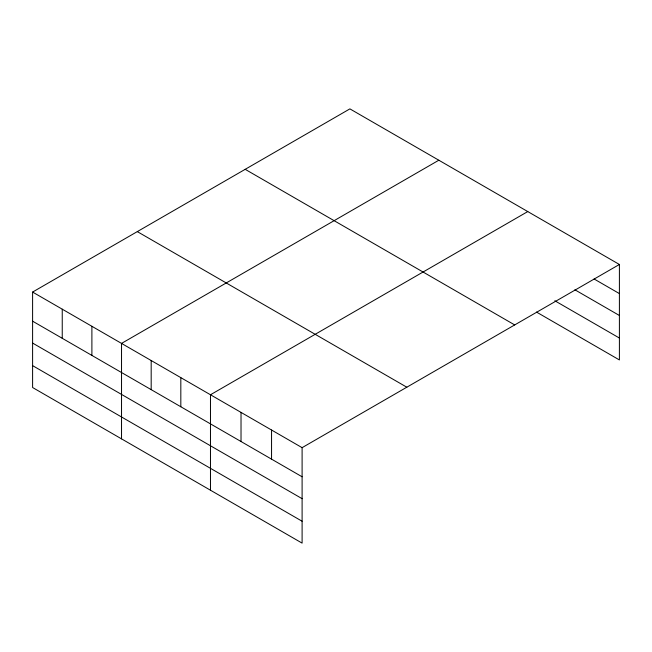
<?xml version="1.0" encoding="UTF-8"?>
<svg xmlns="http://www.w3.org/2000/svg" width="652" height="652" viewBox="0 0 652 652"><rect width="100%" height="100%" fill="white"/><g stroke="black" fill="none" stroke-linecap="round" stroke-linejoin="round"><path stroke-width="0.98" d="M32.6 292.063L302.104 447.663L302.104 543.124L32.6 387.524L32.6 292.063L349.896 108.876L619.4 264.476L619.4 359.937L536.498 312.072M438.829 160.221L121.533 343.408L121.533 438.877M527.77 211.566L210.474 394.762L210.474 490.222M302.104 447.663L619.4 264.476M594.094 278.983L619.4 293.587M574.893 289.79L619.4 315.486M554.819 300.759L619.4 338.038M245.185 169.324L514.689 324.924M137.311 231.615L406.815 387.207M32.6 321.183L302.104 476.783M32.6 343.074L302.104 498.674M32.6 365.633L302.104 521.233M271.558 430.027L271.558 459.147M241.02 412.39L241.02 441.51M180.824 377.647L180.824 406.758M151.182 360.532L151.182 389.643M91.891 326.293L91.891 355.413M62.242 309.178L62.242 338.298"/></g></svg>
